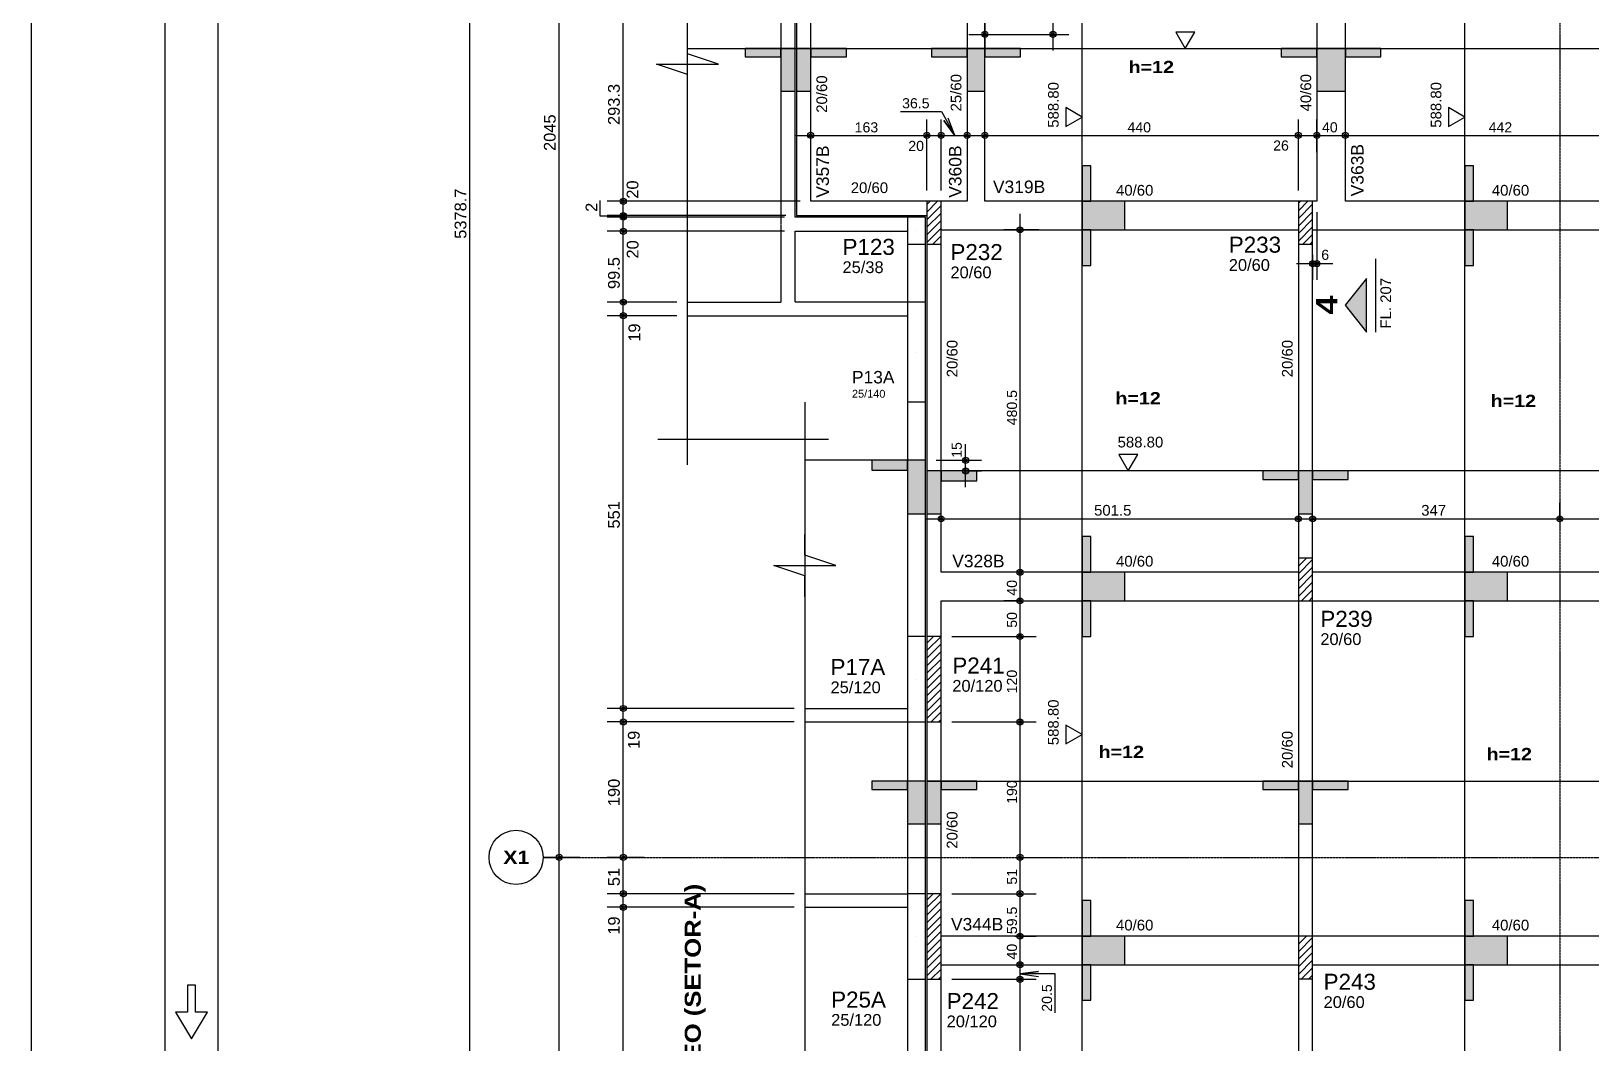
# Model space of a CAD drawing. Extents: x 0 to 13080, y 0 to 6750.
# Drawn here: x 0 to 2189, y 2256 to 3675 of the extents above; entities that cross this region are included whole.
import ezdxf

# ---------------------------------------------------------------- set-up
doc = ezdxf.new("R2010")
doc.units = 0
doc.header["$MEASUREMENT"] = 0
for name, pattern in [('ESTILO_TQS_0002', [0.4, 0.1, -0.3]), ('ESTILO_TQS_0006', [0.3, 0.2, -0.1]), ('ESTILO_TQS_0007', [2.1, 1.5, -0.2, 0.2, -0.2])]:
    doc.linetypes.add(name, pattern=pattern)
for name, color, linetype in [('MTH-179', 1, 'CONTINUOUS'), ('MTH-201', 4, 'CONTINUOUS'), ('MTH-202', 1, 'CONTINUOUS'), ('MTH-224', 4, 'CONTINUOUS'), ('MTH-230', 1, 'CONTINUOUS'), ('MTH-COTAS7', 31, 'CONTINUOUS'), ('MTH-DIM-PILAR', 3, 'CONTINUOUS'), ('MTH-DIM-VIGA', 3, 'CONTINUOUS'), ('MTH-EIXO-214', 4, 'CONTINUOUS'), ('MTH-FACE-VIGA', 7, 'CONTINUOUS'), ('MTH-HACHURA-PILAR', 1, 'CONTINUOUS'), ('MTH-LINHA-CORTE', 5, 'CONTINUOUS'), ('MTH-LINHA-SEÇÃO', 16, 'CONTINUOUS'), ('MTH-MARGEM', 5, 'CONTINUOUS'), ('MTH-PILAR-MORRE', 5, 'CONTINUOUS'), ('MTH-SIMB_COTA', 3, 'CONTINUOUS'), ('MTH-SOMBRA21', 150, 'CONTINUOUS'), ('MTH-TIT1-VIGA', 5, 'CONTINUOUS'), ('MTH-TXT', 4, 'CONTINUOUS'), ('MTH-TXT-NEGRITO', 5, 'CONTINUOUS'), ('MTH-TXT-NOTAS', 3, 'CONTINUOUS'), ('MTH-VIGA-INVERTIDA', 7, 'ESTILO_TQS_0002')]:
    doc.layers.add(name, color=color, linetype=linetype)
doc.styles.add('TQS_ARIAL', font='arial.ttf')
doc.styles.add('TQS_ARIAL_BLACK', font='ariblk.ttf')

msp = doc.modelspace()

# ---------------------------------------------------------------- linework, layer by layer
at = {"layer": 'MTH-179', "linetype": 'Continuous'}
for p, q in [((0, 6750), (0, 0)), ((187.500011, 6750), (187.500011, 0))]:
    msp.add_line(p, q, dxfattribs=at)
msp.add_lwpolyline([(225, 2261.25), (247.5, 2298.75), (230.625, 2298.75), (230.625, 2336.25), (219.375, 2336.25), (219.375, 2298.75), (202.5, 2298.75), (225, 2261.25)], dxfattribs=at)
at = {"layer": 'MTH-201', "linetype": 'ESTILO_TQS_0006'}
for p, q in [((1242.771253, 3395.214724), (1242.771253, 3395.214724)), ((1242.771253, 3395.21469), (1242.771253, 3395.21469)), ((1242.777913, 3224.732024), (1242.777913, 3224.732024)), ((1242.777913, 3224.73199), (1242.777913, 3224.73199)), ((1242.777913, 2765.732025), (1242.777913, 2765.732025)), ((1242.777913, 2765.731991), (1242.777913, 2765.731991)), ((1242.777913, 2404.732025), (1242.777913, 2404.732025)), ((1242.777913, 2404.731991), (1242.777913, 2404.731991))]:
    msp.add_line(p, q, dxfattribs=at)
for points in [[(1230.277913, 3376.214724), (1255.264593, 3376.214724), (1255.264593, 3414.214724), (1230.277913, 3414.214724), (1230.277913, 3376.214724)], [(1230.277913, 3154.732024), (1255.277913, 3154.732024), (1255.277913, 3294.732024), (1230.277913, 3294.732024), (1230.277913, 3154.732024)], [(1230.277913, 2705.732025), (1255.277913, 2705.732025), (1255.277913, 2825.732025), (1230.277913, 2825.732025), (1230.277913, 2705.732025)], [(1230.277913, 2344.732025), (1255.277913, 2344.732025), (1255.277913, 2464.732025), (1230.277913, 2464.732025), (1230.277913, 2344.732025)]]:
    msp.add_lwpolyline(points, dxfattribs=at)
at = {"layer": 'MTH-224', "linetype": 'Continuous'}
msp.add_line((1887.57734, 3252.814728), (1887.57734, 3355.377228), dxfattribs=at)
for points in [[(1606.798317, 3673.775004), (1620.047822, 3650.827299), (1633.296009, 3673.775004), (1606.798317, 3673.775004)], [(1452.402444, 3541.196534), (1475.350149, 3554.446039), (1452.402444, 3567.694225), (1452.402444, 3541.196534)], [(1989.610405, 3541.196534), (2012.55811, 3554.446039), (1989.610405, 3567.694225), (1989.610405, 3541.196534)], [(1526.800733, 3080.818407), (1540.050238, 3057.870702), (1553.298425, 3080.818407), (1526.800733, 3080.818407)], [(1452.402444, 2674.932698), (1475.350149, 2688.182203), (1452.402444, 2701.43039), (1452.402444, 2674.932698)]]:
    msp.add_lwpolyline(points, dxfattribs=at)
at = {"layer": 'MTH-230', "linetype": 'Continuous'}
for p, q in [((921.17219, 3066.47668), (921.17219, 5031.362677)), ((1085.922182, 3154.426855), (1085.922182, 676.769884)), ((1119.427403, 3101.943765), (879.867036, 3101.943765))]:
    msp.add_line(p, q, dxfattribs=at)
for points in [[(921.17219, 3585.096731), (921.17219, 3614.093791), (877.676682, 3628.592239), (964.667695, 3628.592239), (921.17219, 3643.090769), (921.17219, 3672.087746)], [(1085.922182, 2881.749235), (1085.922182, 2910.746296), (1042.426674, 2925.244743), (1129.417687, 2925.244743), (1085.922182, 2939.743273), (1085.922182, 2968.740251)]]:
    msp.add_lwpolyline(points, dxfattribs=at)
msp.add_circle((680.67219, 2515.73199), 38, dxfattribs=at)
at = {"layer": 'MTH-COTAS7', "linetype": 'Continuous'}
for p, q in [((615.831091, 719.641307), (615.831091, 6143.366403)), ((741.17219, 2493.23199), (741.17219, 4583.23199)), ((831.17219, 3413.714724), (831.17219, 3752.059852)), ((1338.777747, 3702.801426), (1338.777747, 3647.945439)), ((1434.277913, 3719.714724), (1434.277913, 3647.945439)), ((1316.277747, 3670.445439), (1456.777913, 3670.445439)), ((1094.277913, 3492.329555), (1094.277913, 3551.214724)), ((1257.277913, 3451.214724), (1257.277913, 3551.214724)), ((1257.277913, 3451.214724), (1257.277913, 3551.214724)), ((1277.277913, 3451.214724), (1277.277913, 3551.214724)), ((1277.277913, 3451.214724), (1277.277913, 3551.214724)), ((1338.777747, 3514.393362), (1338.777747, 3551.214724)), ((1778.777913, 3451.214724), (1778.777913, 3551.214724)), ((1778.777913, 3451.214724), (1778.777913, 3551.214724)), ((1804.777913, 3505.234502), (1804.777913, 3551.214724)), ((1804.777913, 3505.234502), (1804.777913, 3551.214724)), ((1844.777913, 3519.892946), (1844.777913, 3551.214724)), ((1844.777913, 3519.892946), (1844.777913, 3551.214724)), ((1071.777913, 3528.714724), (1279.777913, 3528.714724)), ((1234.777913, 3528.714724), (1299.777913, 3528.714724)), ((1254.777913, 3528.714724), (1336.277747, 3528.714724)), ((1316.277747, 3528.714724), (1801.277913, 3528.714724)), ((1756.277913, 3528.714724), (1827.277913, 3528.714724)), ((1782.277913, 3528.714724), (1867.277913, 3528.714724)), ((1822.277913, 3528.714724), (2309.277913, 3528.714724)), ((1313.777747, 3516.880958), (1313.777747, 3506.214724)), ((798.778109, 3415.214724), (798.778109, 3437.491066)), ((831.17219, 3393.714724), (831.17219, 3458.714724)), ((831.17219, 3391.714723), (831.17219, 3438.714724)), ((1079.277913, 3436.214724), (808.67219, 3436.214724)), ((1079.277913, 3436.214724), (808.67219, 3436.214724)), ((1059.277913, 3416.214724), (808.67219, 3416.214724)), ((1059.277913, 3416.214724), (808.67219, 3416.214724)), ((831.17219, 3371.714723), (831.17219, 3436.714723)), ((831.17219, 3272.232023), (831.17219, 3416.714723)), ((1388.0615, 2893.232026), (1388.0615, 3418.714724)), ((1804.777913, 3421.214724), (1804.777913, 3326.305679)), ((831.17219, 3415.214724), (798.778109, 3415.214724)), ((1057.277913, 3414.214723), (808.67219, 3414.214723)), ((1057.277913, 3414.214723), (808.67219, 3414.214723)), ((1057.277913, 3394.214723), (808.67219, 3394.214723)), ((1057.277913, 3394.214723), (808.67219, 3394.214723)), ((1414.539434, 3396.214724), (1365.5615, 3396.214724)), ((1798.777913, 3361.214724), (1798.777913, 3326.305679)), ((1776.277913, 3348.805679), (1827.277913, 3348.805679)), ((831.17219, 3253.232023), (831.17219, 3317.232023)), ((906.17219, 3294.732023), (808.67219, 3294.732023)), ((906.17219, 3294.732023), (808.67219, 3294.732023)), ((831.17219, 2702.231991), (831.17219, 3298.232023)), ((906.17219, 3275.732023), (808.67219, 3275.732023)), ((906.17219, 3275.732023), (808.67219, 3275.732023)), ((1311.70921, 3035.370702), (1311.70921, 3095.370702)), ((1270.277913, 3072.870702), (1334.20921, 3072.870702)), ((1317.277913, 3057.870702), (1334.20921, 3057.870702)), ((1798.777913, 2994.883088), (1798.777913, 3013.258365)), ((2145.777243, 2988.412805), (2145.777243, 3013.258365)), ((2145.777243, 2988.412805), (2145.777243, 3013.258365)), ((1254.777913, 2990.758365), (1801.277913, 2990.758365)), ((1776.277913, 2990.758365), (2168.277243, 2990.758365)), ((2123.277243, 2990.758365), (2309.277913, 2990.758365)), ((1388.0615, 2853.232026), (1388.0615, 2938.232026)), ((1418.11821, 2915.732026), (1365.5615, 2915.732026)), ((1403.11821, 2915.732026), (1365.5615, 2915.732026)), ((1388.0615, 2803.232025), (1388.0615, 2898.232026)), ((1387.3305, 2875.732026), (1365.5615, 2875.732026)), ((1387.3305, 2875.732026), (1365.5615, 2875.732026)), ((1388.0615, 2683.232025), (1388.0615, 2848.232025)), ((1292.277913, 2825.732025), (1410.5615, 2825.732025)), ((1292.277913, 2825.732025), (1410.5615, 2825.732025)), ((831.17219, 2683.231991), (831.17219, 2747.231991)), ((1070.922182, 2724.731991), (808.67219, 2724.731991)), ((1070.922182, 2724.731991), (808.67219, 2724.731991)), ((831.17219, 2493.23199), (831.17219, 2728.231991)), ((1388.0615, 2493.23199), (1388.0615, 2728.232025)), ((1070.922182, 2705.731991), (808.67219, 2705.731991)), ((1070.922182, 2705.731991), (808.67219, 2705.731991)), ((1292.277913, 2705.732025), (1410.5615, 2705.732025)), ((1292.277913, 2705.732025), (1410.5615, 2705.732025)), ((741.17219, 1060.73199), (741.17219, 2538.23199)), ((831.17219, 2442.231991), (831.17219, 2538.23199)), ((1388.0615, 2442.232025), (1388.0615, 2538.23199)), ((750.105698, 2515.73199), (718.67219, 2515.73199)), ((770.234017, 2515.73199), (718.67219, 2515.73199)), ((860.234017, 2515.73199), (808.67219, 2515.73199)), ((860.234017, 2515.73199), (808.67219, 2515.73199)), ((1394.252934, 2515.73199), (1410.5615, 2515.73199)), ((1394.252934, 2515.73199), (1410.5615, 2515.73199)), ((831.17219, 2423.231991), (831.17219, 2487.231991)), ((1388.0615, 2382.732026), (1388.0615, 2487.232025)), ((1070.922182, 2464.731991), (808.67219, 2464.731991)), ((1070.922182, 2464.731991), (808.67219, 2464.731991)), ((831.17219, 1872.231991), (831.17219, 2468.231991)), ((1292.277913, 2464.732025), (1410.5615, 2464.732025)), ((1292.277913, 2464.732025), (1410.5615, 2464.732025)), ((1070.922182, 2445.731991), (808.67219, 2445.731991)), ((1070.922182, 2445.731991), (808.67219, 2445.731991)), ((1388.0615, 2342.732026), (1388.0615, 2427.732026)), ((1398.540627, 2405.232026), (1365.5615, 2405.232026)), ((1380.5615, 2405.232026), (1410.5615, 2405.232026)), ((1388.0615, 2322.232025), (1388.0615, 2387.732026)), ((1384.333821, 2365.232026), (1410.5615, 2365.232026)), ((1385.648977, 2365.232026), (1410.5615, 2365.232026)), ((1388.0615, 1893.232026), (1388.0615, 2367.232025)), ((1292.277913, 2344.732025), (1410.5615, 2344.732025)), ((1307.277913, 2344.732025), (1410.5615, 2344.732025))]:
    msp.add_line(p, q, dxfattribs=at)
for points in [[(1220.396093, 3562.383542), (1277.845776, 3562.383542), (1296.748574, 3528.714724), (1281.020056, 3549.730819), (1296.748574, 3528.714724), (1286.995358, 3553.085553)], [(1437.223623, 2297.869718), (1437.223623, 2352.166712), (1388.0615, 2352.166712), (1414.086927, 2355.593025), (1388.0615, 2352.166712), (1414.086927, 2348.7404)]]:
    msp.add_lwpolyline(points, dxfattribs=at)
at = {"layer": 'MTH-EIXO-214', "linetype": 'ESTILO_TQS_0007'}
for p, q in [((2145.777243, 6386.749862), (2145.777243, 488.1738)), ((718.67219, 2515.73199), (9031.331125, 2515.73199))]:
    msp.add_line(p, q, dxfattribs=at)
at = {"layer": 'MTH-FACE-VIGA', "linetype": 'Continuous'}
for points in [[(1844.777913, 3436.214724), (1844.777913, 3862.214724)], [(1804.777913, 3849.714724), (1804.777913, 3436.214724)], [(1074.277913, 3749.559852), (1074.277913, 3416.214724)], [(1338.777747, 3436.214724), (1338.777747, 3749.559852)], [(1094.277913, 3436.214724), (1094.277913, 3729.559852)], [(1313.777747, 3729.559852), (1313.777747, 3436.214724)], [(1074.277913, 3416.214724), (1257.277913, 3416.214724)], [(1257.277913, 3436.214724), (1094.277913, 3436.214724)], [(1313.777747, 3436.214724), (1277.277913, 3436.214724)], [(1778.777913, 3436.214724), (1338.777747, 3436.214724)], [(1804.777913, 3436.214724), (1798.777913, 3436.214724)], [(2286.777913, 3436.214724), (1844.777913, 3436.214724)], [(1277.277913, 3396.214724), (1326.277747, 3396.214724)], [(1326.277747, 3396.214724), (1778.777913, 3396.214724)], [(1798.777913, 3396.214724), (1824.777913, 3396.214724)], [(1824.777913, 3396.214724), (2286.777913, 3396.214724)], [(1257.277913, 3376.214724), (1257.277913, 2890.732026)], [(1277.277913, 2915.732026), (1277.277913, 3376.214724)], [(1778.777913, 3376.214724), (1778.777913, 2935.732026)], [(1798.777913, 2935.732026), (1798.777913, 3376.214724)], [(1778.777913, 2915.732026), (1277.277913, 2915.732026)], [(2286.777913, 2915.732026), (1798.777913, 2915.732026)], [(1257.277913, 2890.732026), (1257.277913, 2825.732025)], [(1277.277913, 2875.732026), (1778.777913, 2875.732026)], [(1277.277913, 2825.732025), (1277.277913, 2875.732026)], [(1778.777913, 2875.732026), (1778.777913, 2405.232026)], [(1798.777913, 2405.232026), (1798.777913, 2875.732026)], [(1798.777913, 2875.732026), (2286.777913, 2875.732026)], [(1257.277913, 2705.732025), (1257.277913, 2464.732025)], [(1277.277913, 2464.732025), (1277.277913, 2705.732025)], [(1778.777913, 2405.232026), (1277.277913, 2405.232026)], [(2286.777913, 2405.232026), (1798.777913, 2405.232026)], [(1277.277913, 2365.232026), (1778.777913, 2365.232026)], [(1798.777913, 2365.232026), (2286.777913, 2365.232026)], [(1257.277913, 2344.732025), (1257.277913, 2015.732026)], [(1277.277913, 2015.732026), (1277.277913, 2344.732025)], [(1778.777913, 2345.232026), (1778.777913, 1935.732026)], [(1798.777913, 1935.732026), (1798.777913, 2345.232026)]]:
    msp.add_lwpolyline(points, dxfattribs=at)
at = {"layer": 'MTH-HACHURA-PILAR', "linetype": 'Continuous'}
for p, q in [((1257.277913, 3421.024664), (1272.467974, 3436.214724)), ((1257.277913, 3431.631266), (1261.861372, 3436.214724)), ((1257.277913, 3410.418062), (1277.277913, 3430.418062)), ((1257.277913, 3399.81146), (1277.277913, 3419.81146)), ((1778.777913, 3422.80118), (1792.191458, 3436.214724)), ((1778.777913, 3433.407781), (1781.584856, 3436.214724)), ((1778.777913, 3412.194578), (1798.777913, 3432.194578)), ((1778.777913, 3401.587976), (1798.777913, 3421.587976)), ((1257.277913, 3389.204859), (1277.277913, 3409.204859)), ((1257.277913, 3378.598257), (1277.277913, 3398.598257)), ((1778.777913, 3390.981375), (1798.777913, 3410.981375)), ((1778.777913, 3380.374773), (1798.777913, 3400.374773)), ((1265.500983, 3376.214724), (1277.277913, 3387.991655)), ((1276.107584, 3376.214724), (1277.277913, 3377.385054)), ((1785.224467, 3376.214724), (1798.777913, 3389.768171)), ((1795.831068, 3376.214724), (1798.777913, 3379.161569)), ((1778.777913, 2924.290899), (1790.219041, 2935.732026)), ((1778.777913, 2934.897501), (1779.612439, 2935.732026)), ((1778.777913, 2913.684297), (1798.777913, 2933.684297)), ((1778.777913, 2903.077695), (1798.777913, 2923.077695)), ((1778.777913, 2892.471094), (1798.777913, 2912.471094)), ((1778.777913, 2881.864492), (1798.777913, 2901.864492)), ((1783.252049, 2875.732026), (1798.777913, 2891.25789)), ((1793.858651, 2875.732026), (1798.777913, 2880.651289)), ((1257.277913, 2805.841764), (1277.168175, 2825.732025)), ((1257.277913, 2816.448366), (1266.561573, 2825.732025)), ((1257.277913, 2795.235162), (1277.277913, 2815.235162)), ((1257.277913, 2784.628561), (1277.277913, 2804.628561)), ((1257.277913, 2774.021959), (1277.277913, 2794.021959)), ((1257.277913, 2763.415357), (1277.277913, 2783.415357)), ((1257.277913, 2752.808756), (1277.277913, 2772.808756)), ((1257.277913, 2742.202154), (1277.277913, 2762.202154)), ((1257.277913, 2731.595552), (1277.277913, 2751.595552)), ((1257.277913, 2720.98895), (1277.277913, 2740.98895)), ((1257.277913, 2710.382349), (1277.277913, 2730.382349)), ((1263.234192, 2705.732025), (1277.277913, 2719.775747)), ((1273.840793, 2705.732025), (1277.277913, 2709.169145)), ((1257.277913, 2445.217306), (1276.792633, 2464.732025)), ((1257.277913, 2455.823908), (1266.186031, 2464.732025)), ((1257.277913, 2434.610704), (1277.277913, 2454.610704)), ((1257.277913, 2424.004102), (1277.277913, 2444.004102)), ((1257.277913, 2413.397501), (1277.277913, 2433.397501)), ((1257.277913, 2402.790899), (1277.277913, 2422.790899)), ((1257.277913, 2392.184297), (1277.277913, 2412.184297)), ((1257.277913, 2381.577695), (1277.277913, 2401.577695)), ((1257.277913, 2370.971094), (1277.277913, 2390.971094)), ((1778.777913, 2393.960813), (1790.049127, 2405.232026)), ((1778.777913, 2404.567415), (1779.442525, 2405.232026)), ((1778.777913, 2383.354211), (1798.777913, 2403.354211)), ((1778.777913, 2372.74761), (1798.777913, 2392.74761)), ((1257.277913, 2360.364492), (1277.277913, 2380.364492)), ((1257.277913, 2349.75789), (1277.277913, 2369.75789)), ((1778.777913, 2362.141008), (1798.777913, 2382.141008)), ((1778.777913, 2351.534406), (1798.777913, 2371.534406)), ((1262.85865, 2344.732025), (1277.277913, 2359.151289)), ((1273.465252, 2344.732025), (1277.277913, 2348.544687)), ((1783.082135, 2345.232026), (1798.777913, 2360.927804)), ((1793.688737, 2345.232026), (1798.777913, 2350.321203))]:
    msp.add_line(p, q, dxfattribs=at)
at = {"layer": 'MTH-LINHA-CORTE', "linetype": 'Continuous'}
msp.add_lwpolyline([(1874.45234, 3252.814728), (1874.45234, 3327.814728), (1844.45234, 3290.314728), (1874.45234, 3252.814728)], dxfattribs=at)
at = {"layer": 'MTH-LINHA-SEÇÃO', "linetype": 'Continuous'}
for p, q in [((1475.350149, 751.831756), (1475.350149, 3734.714724)), ((2012.55811, 757.404633), (2012.55811, 3734.714724)), ((921.17219, 3650.827299), (8448.796747, 3650.827299)), ((1255.277913, 3072.870702), (1085.922182, 3072.870702)), ((3023.777243, 3057.870702), (1257.277913, 3057.870702)), ((1257.277913, 2622.89309), (3096.206492, 2622.89309))]:
    msp.add_line(p, q, dxfattribs=at)
for points in [[(1052.277913, 3650.827299), (1002.277913, 3650.827299), (1002.277913, 3638.827299), (1052.277913, 3638.827299), (1052.277913, 3650.827299)], [(1072.277913, 3650.827299), (1052.277913, 3650.827299), (1052.277913, 3590.827299), (1072.277913, 3590.827299), (1072.277913, 3650.827299)], [(1094.277913, 3650.827299), (1074.277913, 3650.827299), (1074.277913, 3590.827299), (1094.277913, 3590.827299), (1094.277913, 3650.827299)], [(1144.277913, 3650.827299), (1094.277913, 3650.827299), (1094.277913, 3638.827299), (1144.277913, 3638.827299), (1144.277913, 3650.827299)], [(1313.777747, 3650.827299), (1263.777747, 3650.827299), (1263.777747, 3638.827299), (1313.777747, 3638.827299), (1313.777747, 3650.827299)], [(1338.777747, 3650.827299), (1313.777747, 3650.827299), (1313.777747, 3590.827299), (1338.777747, 3590.827299), (1338.777747, 3650.827299)], [(1388.777747, 3650.827299), (1338.777747, 3650.827299), (1338.777747, 3638.827299), (1388.777747, 3638.827299), (1388.777747, 3650.827299)], [(1804.777913, 3638.827299), (1804.777913, 3650.827299), (1754.777913, 3650.827299), (1754.777913, 3638.827299), (1804.777913, 3638.827299)], [(1844.777913, 3650.827299), (1804.777913, 3650.827299), (1804.777913, 3590.827299), (1844.777913, 3590.827299), (1844.777913, 3650.827299)], [(1894.777913, 3638.827299), (1894.777913, 3650.827299), (1844.777913, 3650.827299), (1844.777913, 3638.827299), (1894.777913, 3638.827299)], [(1487.350149, 3486.214762), (1475.350149, 3486.214762), (1475.350149, 3436.214762), (1487.350149, 3436.214762), (1487.350149, 3486.214762)], [(2024.55811, 3486.214762), (2012.55811, 3486.214762), (2012.55811, 3436.214762), (2024.55811, 3436.214762), (2024.55811, 3486.214762)], [(1475.350149, 3436.214762), (1475.350149, 3396.214724), (1535.350149, 3396.214724), (1535.350149, 3436.214762), (1475.350149, 3436.214762)], [(2012.55811, 3436.214762), (2012.55811, 3396.214762), (2072.55811, 3396.214762), (2072.55811, 3436.214762), (2012.55811, 3436.214762)], [(1487.350149, 3396.214724), (1475.350149, 3396.214724), (1475.350149, 3346.214724), (1487.350149, 3346.214724), (1487.350149, 3396.214724)], [(2024.55811, 3396.214762), (2012.55811, 3396.214762), (2012.55811, 3346.214762), (2024.55811, 3346.214762), (2024.55811, 3396.214762)], [(1230.277913, 3072.870702), (1180.277913, 3072.870702), (1180.277913, 3058.870702), (1230.277913, 3058.870702), (1230.277913, 3072.870702)], [(1255.277913, 3072.870702), (1230.277913, 3072.870702), (1230.277913, 2997.870702), (1255.277913, 2997.870702), (1255.277913, 3072.870702)], [(1277.277913, 3057.870702), (1257.277913, 3057.870702), (1257.277913, 2997.870702), (1277.277913, 2997.870702), (1277.277913, 3057.870702)], [(1327.277913, 3057.870702), (1277.277913, 3057.870702), (1277.277913, 3043.870702), (1327.277913, 3043.870702), (1327.277913, 3057.870702)], [(1778.777913, 3045.870702), (1778.777913, 3057.870702), (1728.777913, 3057.870702), (1728.777913, 3045.870702), (1778.777913, 3045.870702)], [(1798.777913, 3057.870702), (1778.777913, 3057.870702), (1778.777913, 2997.870702), (1798.777913, 2997.870702), (1798.777913, 3057.870702)], [(1848.777913, 3045.870702), (1848.777913, 3057.870702), (1798.777913, 3057.870702), (1798.777913, 3045.870702), (1848.777913, 3045.870702)], [(1487.350149, 2965.732064), (1475.350149, 2965.732064), (1475.350149, 2915.732064), (1487.350149, 2915.732064), (1487.350149, 2965.732064)], [(2024.55811, 2965.732064), (2012.55811, 2965.732064), (2012.55811, 2915.732064), (2024.55811, 2915.732064), (2024.55811, 2965.732064)], [(1475.350149, 2915.732064), (1475.350149, 2875.732064), (1535.350149, 2875.732064), (1535.350149, 2915.732064), (1475.350149, 2915.732064)], [(2012.55811, 2915.732064), (2012.55811, 2875.732064), (2072.55811, 2875.732064), (2072.55811, 2915.732064), (2012.55811, 2915.732064)], [(1487.350149, 2875.732064), (1475.350149, 2875.732064), (1475.350149, 2825.732064), (1487.350149, 2825.732064), (1487.350149, 2875.732064)], [(2024.55811, 2875.732064), (2012.55811, 2875.732064), (2012.55811, 2825.732064), (2024.55811, 2825.732064), (2024.55811, 2875.732064)], [(1230.277913, 2610.89309), (1230.277913, 2622.89309), (1180.277913, 2622.89309), (1180.277913, 2610.89309), (1230.277913, 2610.89309)], [(1255.277913, 2622.89309), (1230.277913, 2622.89309), (1230.277913, 2562.89309), (1255.277913, 2562.89309), (1255.277913, 2622.89309)], [(1277.277913, 2622.89309), (1257.277913, 2622.89309), (1257.277913, 2562.89309), (1277.277913, 2562.89309), (1277.277913, 2622.89309)], [(1327.277913, 2610.89309), (1327.277913, 2622.89309), (1277.277913, 2622.89309), (1277.277913, 2610.89309), (1327.277913, 2610.89309)], [(1778.777913, 2610.89309), (1778.777913, 2622.89309), (1728.777913, 2622.89309), (1728.777913, 2610.89309), (1778.777913, 2610.89309)], [(1798.777913, 2622.89309), (1778.777913, 2622.89309), (1778.777913, 2562.89309), (1798.777913, 2562.89309), (1798.777913, 2622.89309)], [(1848.777913, 2610.89309), (1848.777913, 2622.89309), (1798.777913, 2622.89309), (1798.777913, 2610.89309), (1848.777913, 2610.89309)], [(1487.350149, 2455.232064), (1475.350149, 2455.232064), (1475.350149, 2405.232064), (1487.350149, 2405.232064), (1487.350149, 2455.232064)], [(2024.55811, 2455.232064), (2012.55811, 2455.232064), (2012.55811, 2405.232064), (2024.55811, 2405.232064), (2024.55811, 2455.232064)], [(1475.350149, 2405.232064), (1475.350149, 2365.232064), (1535.350149, 2365.232064), (1535.350149, 2405.232064), (1475.350149, 2405.232064)], [(2012.55811, 2405.232064), (2012.55811, 2365.232064), (2072.55811, 2365.232064), (2072.55811, 2405.232064), (2012.55811, 2405.232064)], [(1487.350149, 2365.232064), (1475.350149, 2365.232064), (1475.350149, 2315.232064), (1487.350149, 2315.232064), (1487.350149, 2365.232064)], [(2024.55811, 2365.232064), (2012.55811, 2365.232064), (2012.55811, 2315.232064), (2024.55811, 2315.232064), (2024.55811, 2365.232064)]]:
    msp.add_lwpolyline(points, dxfattribs=at)
at = {"layer": 'MTH-MARGEM', "linetype": 'Continuous'}
msp.add_line((262.5, 74.999931), (262.5, 6675), dxfattribs=at)
at = {"layer": 'MTH-PILAR-MORRE', "linetype": 'Continuous'}
for points in [[(1257.277913, 3376.214724), (1277.277913, 3376.214724), (1277.277913, 3436.214724), (1257.277913, 3436.214724), (1257.277913, 3376.214724)], [(1778.777913, 3376.214724), (1798.777913, 3376.214724), (1798.777913, 3436.214724), (1778.777913, 3436.214724), (1778.777913, 3376.214724)], [(1778.777913, 2875.732026), (1798.777913, 2875.732026), (1798.777913, 2935.732026), (1778.777913, 2935.732026), (1778.777913, 2875.732026)], [(1257.277913, 2705.732025), (1277.277913, 2705.732025), (1277.277913, 2825.732025), (1257.277913, 2825.732025), (1257.277913, 2705.732025)], [(1257.277913, 2344.732025), (1277.277913, 2344.732025), (1277.277913, 2464.732025), (1257.277913, 2464.732025), (1257.277913, 2344.732025)], [(1778.777913, 2345.232026), (1798.777913, 2345.232026), (1798.777913, 2405.232026), (1778.777913, 2405.232026), (1778.777913, 2345.232026)]]:
    msp.add_lwpolyline(points, dxfattribs=at)
at = {"layer": 'MTH-SIMB_COTA', "linetype": 'Continuous'}
for centre, radius in [((1338.777747, 3670.445439), 4.200001), ((1338.777747, 3670.445439), 2.1), ((1434.277913, 3670.445439), 4.200001), ((1434.277913, 3670.445439), 2.1), ((1094.277913, 3528.714724), 4.200001), ((1094.277913, 3528.714724), 2.1), ((1257.277913, 3528.714724), 4.200001), ((1257.277913, 3528.714724), 4.200001), ((1257.277913, 3528.714724), 2.1), ((1257.277913, 3528.714724), 2.1), ((1277.277913, 3528.714724), 4.200001), ((1277.277913, 3528.714724), 4.200001), ((1277.277913, 3528.714724), 2.1), ((1277.277913, 3528.714724), 2.1), ((1313.777747, 3528.714724), 4.200001), ((1313.777747, 3528.714724), 2.1), ((1338.777747, 3528.714724), 4.200001), ((1338.777747, 3528.714724), 2.1), ((1778.777913, 3528.714724), 4.200001), ((1778.777913, 3528.714724), 4.200001), ((1778.777913, 3528.714724), 2.1), ((1778.777913, 3528.714724), 2.1), ((1804.777913, 3528.714724), 4.200001), ((1804.777913, 3528.714724), 4.200001), ((1804.777913, 3528.714724), 2.1), ((1804.777913, 3528.714724), 2.1), ((1844.777913, 3528.714724), 4.200001), ((1844.777913, 3528.714724), 4.200001), ((1844.777913, 3528.714724), 2.1), ((1844.777913, 3528.714724), 2.1), ((831.17219, 3436.214724), 4.200001), ((831.17219, 3436.214724), 4.200001), ((831.17219, 3436.214724), 2.1), ((831.17219, 3436.214724), 2.1), ((831.17219, 3416.214724), 4.200001), ((831.17219, 3416.214724), 4.200001), ((831.17219, 3414.214723), 4.200001), ((831.17219, 3414.214723), 4.200001), ((831.17219, 3416.214724), 2.1), ((831.17219, 3416.214724), 2.1), ((831.17219, 3414.214723), 2.1), ((831.17219, 3414.214723), 2.1), ((831.17219, 3394.214723), 4.200001), ((831.17219, 3394.214723), 4.200001), ((831.17219, 3394.214723), 2.1), ((831.17219, 3394.214723), 2.1), ((1388.0615, 3396.214724), 4.200001), ((1388.0615, 3396.214724), 2.1), ((1798.777913, 3348.805679), 4.200001), ((1798.777913, 3348.805679), 2.1), ((1804.777913, 3348.805679), 4.200001), ((1804.777913, 3348.805679), 2.1), ((831.17219, 3294.732023), 4.200001), ((831.17219, 3294.732023), 4.200001), ((831.17219, 3294.732023), 2.1), ((831.17219, 3294.732023), 2.1), ((831.17219, 3275.732023), 4.200001), ((831.17219, 3275.732023), 4.200001), ((831.17219, 3275.732023), 2.1), ((831.17219, 3275.732023), 2.1), ((1311.70921, 3072.870702), 4.200001), ((1311.70921, 3072.870702), 2.1), ((1311.70921, 3057.870702), 4.200001), ((1311.70921, 3057.870702), 2.1), ((1277.277913, 2990.758365), 4.200001), ((1277.277913, 2990.758365), 2.1), ((1778.777913, 2990.758365), 4.200001), ((1778.777913, 2990.758365), 2.1), ((1798.777913, 2990.758365), 4.200001), ((1798.777913, 2990.758365), 2.1), ((2145.777243, 2990.758365), 4.200001), ((2145.777243, 2990.758365), 4.200001), ((2145.777243, 2990.758365), 2.1), ((2145.777243, 2990.758365), 2.1), ((1388.0615, 2915.732026), 4.200001), ((1388.0615, 2915.732026), 4.200001), ((1388.0615, 2915.732026), 2.1), ((1388.0615, 2915.732026), 2.1), ((1388.0615, 2875.732026), 4.200001), ((1388.0615, 2875.732026), 4.200001), ((1388.0615, 2875.732026), 2.1), ((1388.0615, 2875.732026), 2.1), ((1388.0615, 2825.732025), 4.200001), ((1388.0615, 2825.732025), 4.200001), ((1388.0615, 2825.732025), 2.1), ((1388.0615, 2825.732025), 2.1), ((831.17219, 2724.731991), 4.200001), ((831.17219, 2724.731991), 4.200001), ((831.17219, 2724.731991), 2.1), ((831.17219, 2724.731991), 2.1), ((831.17219, 2705.731991), 4.200001), ((831.17219, 2705.731991), 4.200001), ((831.17219, 2705.731991), 2.1), ((831.17219, 2705.731991), 2.1), ((1388.0615, 2705.732025), 4.200001), ((1388.0615, 2705.732025), 4.200001), ((1388.0615, 2705.732025), 2.1), ((1388.0615, 2705.732025), 2.1), ((741.17219, 2515.73199), 4.200001), ((741.17219, 2515.73199), 4.200001), ((741.17219, 2515.73199), 2.1), ((741.17219, 2515.73199), 2.1), ((831.17219, 2515.73199), 4.200001), ((831.17219, 2515.73199), 4.200001), ((831.17219, 2515.73199), 2.1), ((831.17219, 2515.73199), 2.1), ((1388.0615, 2515.73199), 4.200001), ((1388.0615, 2515.73199), 4.200001), ((1388.0615, 2515.73199), 2.1), ((1388.0615, 2515.73199), 2.1), ((831.17219, 2464.731991), 4.200001), ((831.17219, 2464.731991), 4.200001), ((831.17219, 2464.731991), 2.1), ((831.17219, 2464.731991), 2.1), ((1388.0615, 2464.732025), 4.200001), ((1388.0615, 2464.732025), 4.200001), ((1388.0615, 2464.732025), 2.1), ((1388.0615, 2464.732025), 2.1), ((831.17219, 2445.731991), 4.200001), ((831.17219, 2445.731991), 4.200001), ((831.17219, 2445.731991), 2.1), ((831.17219, 2445.731991), 2.1), ((1388.0615, 2405.232026), 4.200001), ((1388.0615, 2405.232026), 4.200001), ((1388.0615, 2405.232026), 2.1), ((1388.0615, 2405.232026), 2.1), ((1388.0615, 2365.232026), 4.200001), ((1388.0615, 2365.232026), 4.200001), ((1388.0615, 2365.232026), 2.1), ((1388.0615, 2365.232026), 2.1), ((1388.0615, 2344.732025), 4.200001), ((1388.0615, 2344.732025), 4.200001), ((1388.0615, 2344.732025), 2.1), ((1388.0615, 2344.732025), 2.1)]:
    msp.add_circle(centre, radius, dxfattribs=at)
at = {"layer": 'MTH-SOMBRA21', "linetype": 'Continuous'}
for points in [[(1052.277913, 3650.827299), (1002.277913, 3650.827299), (1002.277913, 3638.827299)], [(1052.277913, 3650.827299), (1002.277913, 3638.827299), (1052.277913, 3638.827299)], [(1072.277913, 3650.827299), (1052.277913, 3650.827299), (1052.277913, 3590.827299)], [(1072.277913, 3650.827299), (1052.277913, 3590.827299), (1072.277913, 3590.827299)], [(1052.277913, 3650.827299), (1052.277913, 3638.827299), (1052.277913, 3650.827299)], [(1072.277913, 3650.827299), (1072.277913, 3590.827299), (1072.277913, 3650.827299)], [(1094.277913, 3650.827299), (1074.277913, 3650.827299), (1074.277913, 3590.827299)], [(1094.277913, 3650.827299), (1074.277913, 3590.827299), (1094.277913, 3590.827299)], [(1144.277913, 3650.827299), (1094.277913, 3650.827299), (1094.277913, 3638.827299)], [(1144.277913, 3650.827299), (1094.277913, 3638.827299), (1144.277913, 3638.827299)], [(1094.277913, 3650.827299), (1094.277913, 3590.827299), (1094.277913, 3650.827299)], [(1144.277913, 3650.827299), (1144.277913, 3638.827299), (1144.277913, 3650.827299)], [(1313.777747, 3650.827299), (1263.777747, 3650.827299), (1263.777747, 3638.827299)], [(1313.777747, 3650.827299), (1263.777747, 3638.827299), (1313.777747, 3638.827299)], [(1338.777747, 3650.827299), (1313.777747, 3650.827299), (1313.777747, 3590.827299)], [(1338.777747, 3650.827299), (1313.777747, 3590.827299), (1338.777747, 3590.827299)], [(1313.777747, 3650.827299), (1313.777747, 3638.827299), (1313.777747, 3650.827299)], [(1388.777747, 3650.827299), (1338.777747, 3650.827299), (1338.777747, 3638.827299)], [(1388.777747, 3650.827299), (1338.777747, 3638.827299), (1388.777747, 3638.827299)], [(1338.777747, 3650.827299), (1338.777747, 3590.827299), (1338.777747, 3650.827299)], [(1388.777747, 3650.827299), (1388.777747, 3638.827299), (1388.777747, 3650.827299)], [(1804.777913, 3638.827299), (1804.777913, 3650.827299), (1754.777913, 3650.827299)], [(1804.777913, 3638.827299), (1754.777913, 3650.827299), (1754.777913, 3638.827299)], [(1804.777913, 3638.827299), (1754.777913, 3638.827299), (1804.777913, 3638.827299)], [(1844.777913, 3650.827299), (1804.777913, 3650.827299), (1804.777913, 3590.827299)], [(1844.777913, 3650.827299), (1804.777913, 3590.827299), (1844.777913, 3590.827299)], [(1894.777913, 3638.827299), (1894.777913, 3650.827299), (1844.777913, 3650.827299)], [(1894.777913, 3638.827299), (1844.777913, 3650.827299), (1844.777913, 3638.827299)], [(1844.777913, 3650.827299), (1844.777913, 3590.827299), (1844.777913, 3650.827299)], [(1894.777913, 3638.827299), (1844.777913, 3638.827299), (1894.777913, 3638.827299)], [(1487.350149, 3486.214762), (1475.350149, 3486.214762), (1475.350149, 3436.214762)], [(1487.350149, 3486.214762), (1475.350149, 3436.214762), (1487.350149, 3436.214762)], [(1487.350149, 3486.214762), (1487.350149, 3436.214762), (1487.350149, 3486.214762)], [(2024.55811, 3486.214762), (2012.55811, 3486.214762), (2012.55811, 3436.214762)], [(2024.55811, 3486.214762), (2012.55811, 3436.214762), (2024.55811, 3436.214762)], [(2024.55811, 3486.214762), (2024.55811, 3436.214762), (2024.55811, 3486.214762)], [(1475.350149, 3436.214762), (1475.350149, 3396.214724), (1535.350149, 3396.214724)], [(1475.350149, 3436.214762), (1535.350149, 3396.214724), (1535.350149, 3436.214762)], [(1475.350149, 3436.214762), (1535.350149, 3436.214762), (1475.350149, 3436.214762)], [(2012.55811, 3436.214762), (2012.55811, 3396.214762), (2072.55811, 3396.214762)], [(2012.55811, 3436.214762), (2072.55811, 3396.214762), (2072.55811, 3436.214762)], [(2012.55811, 3436.214762), (2072.55811, 3436.214762), (2012.55811, 3436.214762)], [(1487.350149, 3396.214724), (1475.350149, 3396.214724), (1475.350149, 3346.214724)], [(1487.350149, 3396.214724), (1475.350149, 3346.214724), (1487.350149, 3346.214724)], [(1487.350149, 3396.214724), (1487.350149, 3346.214724), (1487.350149, 3396.214724)], [(2024.55811, 3396.214762), (2012.55811, 3396.214762), (2012.55811, 3346.214762)], [(2024.55811, 3396.214762), (2012.55811, 3346.214762), (2024.55811, 3346.214762)], [(2024.55811, 3396.214762), (2024.55811, 3346.214762), (2024.55811, 3396.214762)], [(1874.45234, 3252.814728), (1874.45234, 3327.814728), (1844.45234, 3290.314728)], [(1874.45234, 3252.814728), (1844.45234, 3290.314728), (1874.45234, 3252.814728)], [(1230.277913, 3072.870702), (1180.277913, 3072.870702), (1180.277913, 3058.870702)], [(1230.277913, 3072.870702), (1180.277913, 3058.870702), (1230.277913, 3058.870702)], [(1255.277913, 3072.870702), (1230.277913, 3072.870702), (1230.277913, 2997.870702)], [(1255.277913, 3072.870702), (1230.277913, 2997.870702), (1255.277913, 2997.870702)], [(1230.277913, 3072.870702), (1230.277913, 3058.870702), (1230.277913, 3072.870702)], [(1255.277913, 3072.870702), (1255.277913, 2997.870702), (1255.277913, 3072.870702)], [(1277.277913, 3057.870702), (1257.277913, 3057.870702), (1257.277913, 2997.870702)], [(1277.277913, 3057.870702), (1257.277913, 2997.870702), (1277.277913, 2997.870702)], [(1327.277913, 3057.870702), (1277.277913, 3057.870702), (1277.277913, 3043.870702)], [(1327.277913, 3057.870702), (1277.277913, 3043.870702), (1327.277913, 3043.870702)], [(1277.277913, 3057.870702), (1277.277913, 2997.870702), (1277.277913, 3057.870702)], [(1327.277913, 3057.870702), (1327.277913, 3043.870702), (1327.277913, 3057.870702)], [(1778.777913, 3045.870702), (1778.777913, 3057.870702), (1728.777913, 3057.870702)], [(1778.777913, 3045.870702), (1728.777913, 3057.870702), (1728.777913, 3045.870702)], [(1778.777913, 3045.870702), (1728.777913, 3045.870702), (1778.777913, 3045.870702)], [(1798.777913, 3057.870702), (1778.777913, 3057.870702), (1778.777913, 2997.870702)], [(1798.777913, 3057.870702), (1778.777913, 2997.870702), (1798.777913, 2997.870702)], [(1848.777913, 3045.870702), (1848.777913, 3057.870702), (1798.777913, 3057.870702)], [(1848.777913, 3045.870702), (1798.777913, 3057.870702), (1798.777913, 3045.870702)], [(1798.777913, 3057.870702), (1798.777913, 2997.870702), (1798.777913, 3057.870702)], [(1848.777913, 3045.870702), (1798.777913, 3045.870702), (1848.777913, 3045.870702)], [(1487.350149, 2965.732064), (1475.350149, 2965.732064), (1475.350149, 2915.732064)], [(1487.350149, 2965.732064), (1475.350149, 2915.732064), (1487.350149, 2915.732064)], [(1487.350149, 2965.732064), (1487.350149, 2915.732064), (1487.350149, 2965.732064)], [(2024.55811, 2965.732064), (2012.55811, 2965.732064), (2012.55811, 2915.732064)], [(2024.55811, 2965.732064), (2012.55811, 2915.732064), (2024.55811, 2915.732064)], [(2024.55811, 2965.732064), (2024.55811, 2915.732064), (2024.55811, 2965.732064)], [(1475.350149, 2915.732064), (1475.350149, 2875.732064), (1535.350149, 2875.732064)], [(1475.350149, 2915.732064), (1535.350149, 2875.732064), (1535.350149, 2915.732064)], [(1475.350149, 2915.732064), (1535.350149, 2915.732064), (1475.350149, 2915.732064)], [(2012.55811, 2915.732064), (2012.55811, 2875.732064), (2072.55811, 2875.732064)], [(2012.55811, 2915.732064), (2072.55811, 2875.732064), (2072.55811, 2915.732064)], [(2012.55811, 2915.732064), (2072.55811, 2915.732064), (2012.55811, 2915.732064)], [(1487.350149, 2875.732064), (1475.350149, 2875.732064), (1475.350149, 2825.732064)], [(1487.350149, 2875.732064), (1475.350149, 2825.732064), (1487.350149, 2825.732064)], [(1487.350149, 2875.732064), (1487.350149, 2825.732064), (1487.350149, 2875.732064)], [(2024.55811, 2875.732064), (2012.55811, 2875.732064), (2012.55811, 2825.732064)], [(2024.55811, 2875.732064), (2012.55811, 2825.732064), (2024.55811, 2825.732064)], [(2024.55811, 2875.732064), (2024.55811, 2825.732064), (2024.55811, 2875.732064)], [(1230.277913, 2610.89309), (1230.277913, 2622.89309), (1180.277913, 2622.89309)], [(1230.277913, 2610.89309), (1180.277913, 2622.89309), (1180.277913, 2610.89309)], [(1230.277913, 2610.89309), (1180.277913, 2610.89309), (1230.277913, 2610.89309)], [(1255.277913, 2622.89309), (1230.277913, 2622.89309), (1230.277913, 2562.89309)], [(1255.277913, 2622.89309), (1230.277913, 2562.89309), (1255.277913, 2562.89309)], [(1255.277913, 2622.89309), (1255.277913, 2562.89309), (1255.277913, 2622.89309)], [(1277.277913, 2622.89309), (1257.277913, 2622.89309), (1257.277913, 2562.89309)], [(1277.277913, 2622.89309), (1257.277913, 2562.89309), (1277.277913, 2562.89309)], [(1327.277913, 2610.89309), (1327.277913, 2622.89309), (1277.277913, 2622.89309)], [(1327.277913, 2610.89309), (1277.277913, 2622.89309), (1277.277913, 2610.89309)], [(1277.277913, 2622.89309), (1277.277913, 2562.89309), (1277.277913, 2622.89309)], [(1327.277913, 2610.89309), (1277.277913, 2610.89309), (1327.277913, 2610.89309)], [(1778.777913, 2610.89309), (1778.777913, 2622.89309), (1728.777913, 2622.89309)], [(1778.777913, 2610.89309), (1728.777913, 2622.89309), (1728.777913, 2610.89309)], [(1778.777913, 2610.89309), (1728.777913, 2610.89309), (1778.777913, 2610.89309)], [(1798.777913, 2622.89309), (1778.777913, 2622.89309), (1778.777913, 2562.89309)], [(1798.777913, 2622.89309), (1778.777913, 2562.89309), (1798.777913, 2562.89309)], [(1848.777913, 2610.89309), (1848.777913, 2622.89309), (1798.777913, 2622.89309)], [(1848.777913, 2610.89309), (1798.777913, 2622.89309), (1798.777913, 2610.89309)], [(1798.777913, 2622.89309), (1798.777913, 2562.89309), (1798.777913, 2622.89309)], [(1848.777913, 2610.89309), (1798.777913, 2610.89309), (1848.777913, 2610.89309)], [(1487.350149, 2455.232064), (1475.350149, 2455.232064), (1475.350149, 2405.232064)], [(1487.350149, 2455.232064), (1475.350149, 2405.232064), (1487.350149, 2405.232064)], [(1487.350149, 2455.232064), (1487.350149, 2405.232064), (1487.350149, 2455.232064)], [(2024.55811, 2455.232064), (2012.55811, 2455.232064), (2012.55811, 2405.232064)], [(2024.55811, 2455.232064), (2012.55811, 2405.232064), (2024.55811, 2405.232064)], [(2024.55811, 2455.232064), (2024.55811, 2405.232064), (2024.55811, 2455.232064)], [(1475.350149, 2405.232064), (1475.350149, 2365.232064), (1535.350149, 2365.232064)], [(1475.350149, 2405.232064), (1535.350149, 2365.232064), (1535.350149, 2405.232064)], [(1475.350149, 2405.232064), (1535.350149, 2405.232064), (1475.350149, 2405.232064)], [(2012.55811, 2405.232064), (2012.55811, 2365.232064), (2072.55811, 2365.232064)], [(2012.55811, 2405.232064), (2072.55811, 2365.232064), (2072.55811, 2405.232064)], [(2012.55811, 2405.232064), (2072.55811, 2405.232064), (2012.55811, 2405.232064)], [(1487.350149, 2365.232064), (1475.350149, 2365.232064), (1475.350149, 2315.232064)], [(1487.350149, 2365.232064), (1475.350149, 2315.232064), (1487.350149, 2315.232064)], [(1487.350149, 2365.232064), (1487.350149, 2315.232064), (1487.350149, 2365.232064)], [(2024.55811, 2365.232064), (2012.55811, 2365.232064), (2012.55811, 2315.232064)], [(2024.55811, 2365.232064), (2012.55811, 2315.232064), (2024.55811, 2315.232064)], [(2024.55811, 2365.232064), (2024.55811, 2315.232064), (2024.55811, 2365.232064)]]:
    msp.add_solid(points, dxfattribs=at)
at = {"layer": 'MTH-VIGA-INVERTIDA', "linetype": 'ESTILO_TQS_0006'}
for p, q in [((921.17219, 3294.732023), (1052.277913, 3294.732023)), ((921.17219, 3275.732023), (1062.277913, 3275.732023)), ((1085.922182, 2724.731991), (1230.277913, 2724.731991)), ((1085.922182, 2705.731991), (1230.277913, 2705.731991)), ((1085.922182, 2464.731991), (1230.277913, 2464.731991)), ((1085.922182, 2445.731991), (1230.277913, 2445.731991))]:
    msp.add_line(p, q, dxfattribs=at)
for points in [[(1052.277913, 3936.214724), (1052.277913, 3404.214723)], [(1072.277913, 3414.214723), (1072.277913, 3936.214724)], [(1052.277913, 3404.214723), (1052.277913, 3294.732023)], [(1230.277913, 3414.214723), (1072.277913, 3414.214723)], [(1072.277913, 3294.732023), (1072.277913, 3394.214723)], [(1072.277913, 3394.214723), (1230.277913, 3394.214723)], [(1230.277913, 3376.214724), (1230.277913, 3294.732024)], [(1255.277913, 3294.732024), (1255.277913, 3376.214724)], [(1230.277913, 3294.732023), (1072.277913, 3294.732023)], [(1062.277913, 3275.732023), (1230.277913, 3275.732023)], [(1230.277913, 3154.732024), (1230.277913, 2825.732025)], [(1255.277913, 2825.732025), (1255.277913, 3154.732024)], [(1230.277913, 2705.732025), (1230.277913, 2464.732025)], [(1255.277913, 2464.732025), (1255.277913, 2705.732025)], [(1230.277913, 2344.732025), (1230.277913, 2015.732026)], [(1255.277913, 2015.732026), (1255.277913, 2344.732025)]]:
    msp.add_lwpolyline(points, dxfattribs=at)

# ---------------------------------------------------------------- texts
at = {"layer": 'MTH-202', "linetype": 'Continuous', "style": 'TQS_ARIAL'}
for s, p in [('P232', (1290.415321, 3353.773643)), ('P233', (1681.145618, 3364.144633)), ('P239', (1809.652118, 2839.206715)), ('P241', (1293.0615, 2773.686201)), ('P243', (1814.235085, 2329.972708)), ('P242', (1285.105343, 2302.89701))]:
    msp.add_text(s, height=22.5, dxfattribs=at).set_placement(p)
at = {"layer": 'MTH-COTAS7', "linetype": 'Continuous', "style": 'TQS_ARIAL'}
for s, height, p in [('293.3', 16.5, (826.22219, 3543.287288)), ('2045', 16.5, (736.22219, 3506.88199)), ('20', 16.5, (852.34583, 3439.911624)), ('5378.7', 16.5, (610.881091, 3383.653855)), ('2', 16.5, (794.715386, 3421.402576)), ('20', 16.5, (852.511737, 3355.940273)), ('99.5', 16.5, (826.22219, 3313.123373)), ('19', 16.5, (854.968694, 3239.218679)), ('480.5', 14.175, (1383.809, 3121.953375)), ('15', 14.175, (1306.37032, 3076.330301)), ('551', 16.5, (826.22219, 2977.132007)), ('40', 14.175, (1383.809, 2882.974526)), ('50', 14.175, (1383.809, 2837.974526)), ('120', 14.175, (1383.809, 2745.887025)), ('19', 16.5, (854.17514, 2667.802465)), ('190', 16.5, (826.22219, 2587.631991)), ('190', 14.175, (1383.809, 2590.887008)), ('51', 16.5, (826.22219, 2475.381991)), ('51', 14.175, (1383.809, 2477.474508)), ('19', 16.5, (826.22219, 2407.231997)), ('59.5', 14.175, (1383.809, 2408.049526)), ('40', 14.175, (1383.809, 2372.474526)), ('20.5', 14.175, (1432.907421, 2299.229763))]:
    msp.add_text(s, height=height, rotation=90, dxfattribs=at).set_placement(p)
for s, height, p in [('36.5', 14.175, (1222.561558, 3566.756398)), ('163', 14.175, (1155.932913, 3532.967224)), ('440', 14.175, (1538.93283, 3532.967224)), ('40', 14.175, (1812.020413, 3532.967224)), ('442', 14.175, (2045.932913, 3532.967224)), ('20', 14.175, (1231.261913, 3506.871592)), ('26', 14.175, (1743.433764, 3507.439238)), ('6', 14.175, (1810.954586, 3354.091106)), ('501.5', 15, (1492.027913, 2995.258365)), ('347', 15, (1951.277578, 2995.258365))]:
    msp.add_text(s, height=height, dxfattribs=at).set_placement(p)
at = {"layer": 'MTH-DIM-PILAR', "linetype": 'Continuous', "style": 'TQS_ARIAL'}
for s, p in [('20/60', (1681.145618, 3338.644633)), ('20/60', (1290.415321, 3328.273643)), ('20/60', (1809.652118, 2813.706715)), ('20/120', (1293.0615, 2748.186201)), ('20/60', (1814.235085, 2304.472708)), ('20/120', (1285.105343, 2277.39701))]:
    msp.add_text(s, height=16.5, dxfattribs=at).set_placement(p)
at = {"layer": 'MTH-DIM-VIGA', "linetype": 'Continuous', "style": 'TQS_ARIAL'}
for s, rotation, p in [('25/60', 90, (1305.777747, 3562.339724)), ('40/60', 90, (1796.777913, 3562.339724)), ('20/60', 90, (1117.277913, 3560.425237)), ('20/60', 360, (1150.481909, 3447.839724)), ('20/60', 90, (1300.277913, 3189.327371)), ('20/60', 90, (1770.777913, 3189.327371)), ('20/60', 90, (1770.777913, 2640.761085)), ('20/60', 90, (1300.277913, 2527.87919))]:
    msp.add_text(s, height=15, rotation=rotation, dxfattribs=at).set_placement(p)
for p in [(1522.831634, 3444.214724), (2050.389513, 3444.214724), (1522.831634, 2923.732026), (2050.389513, 2923.732026), (1522.831634, 2413.232026), (2050.389513, 2413.232026)]:
    msp.add_text('40/60', height=15, dxfattribs=at).set_placement(p)
at = {"layer": 'MTH-TIT1-VIGA', "linetype": 'Continuous', "style": 'TQS_ARIAL'}
for s, rotation, p in [('V357B', 90, (1119.777913, 3441.214724)), ('V360B', 90, (1305.777747, 3441.214724)), ('V363B', 90, (1870.277913, 3443.230045)), ('V319B', 360, (1350.068647, 3447.839724)), ('V328B', 360, (1292.976527, 2922.850093)), ('V344B', 360, (1291.152913, 2413.232026))]:
    msp.add_text(s, height=17.5, rotation=rotation, dxfattribs=at).set_placement(p)
at = {"layer": 'MTH-TXT', "linetype": 'Continuous', "style": 'TQS_ARIAL'}
for s, p in [('588.80', (1442.350149, 3539.446039)), ('588.80', (1979.55811, 3539.446039)), ('FL. 207', (1908.950249, 3257.697384)), ('588.80', (1442.350149, 2673.182203))]:
    msp.add_text(s, height=15, rotation=90, dxfattribs=at).set_placement(p)
msp.add_text('588.80', height=15, dxfattribs=at).set_placement((1525.050238, 3090.870702))
at = {"layer": 'MTH-TXT-NEGRITO', "linetype": 'Continuous', "style": 'TQS_ARIAL_BLACK'}
for s, height, p in [('h=12', 17.25, (1540.552838, 3616.050309)), ('h=12', 17.25, (1521.99783, 3151.33998)), ('h=12', 17.25, (2048.781842, 3147.618729)), ('h=12', 17.25, (1498.422199, 2655.143731)), ('h=12', 17.25, (2043.037712, 2652.088175)), ('X1', 18.75, (662.658929, 2506.426659))]:
    msp.add_text(s, height=height, dxfattribs=at).set_placement(p)
for s, height, p in [('4', 30.0375, (1833.665137, 3277.283478)), ('FORMA DO PISO DO PAVIMENTO TÉRREO (SETOR-A)', 22.5, (939.91292, 1543.427688))]:
    msp.add_text(s, height=height, rotation=90, dxfattribs=at).set_placement(p)
at = {"layer": 'MTH-TXT-NOTAS', "linetype": 'Continuous', "style": 'TQS_ARIAL'}
for s, height, p in [('P123', 22.5, (1138.914243, 3361.068731)), ('25/38', 16.5, (1138.914243, 3335.568731)), ('P13A', 17.5, (1152.114667, 3180.745976)), ('25/140', 11, (1152.114667, 3160.745976)), ('P17A', 22.5, (1122.075469, 2771.574091)), ('25/120', 16.5, (1122.075469, 2746.074091)), ('P25A', 22.5, (1122.983989, 2305.014399)), ('25/120', 16.5, (1122.983989, 2279.514399))]:
    msp.add_text(s, height=height, dxfattribs=at).set_placement(p)

doc.saveas('drawing.dxf')
